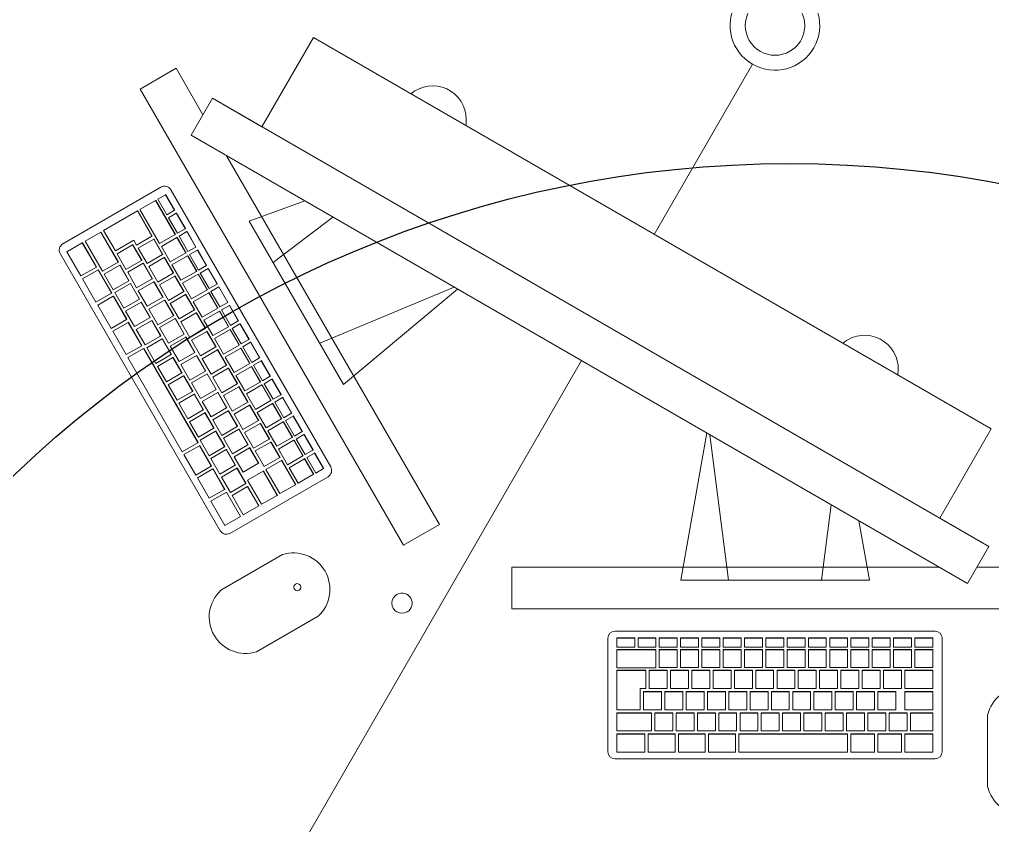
# Model space of a CAD drawing. Header units: millimetres. Extents: x 155920 to 295199, y -4084 to 97293.
# Drawn here: x 164507 to 165375, y 20268 to 20987 of the extents above; entities that cross this region are included whole.
import ezdxf

# ---------------------------------------------------------------- set-up
doc = ezdxf.new("R2010")
doc.units = ezdxf.units.MM
doc.header["$MEASUREMENT"] = 0
for name, color, linetype, lineweight in [('A-GENM', 8, 'CONTINUOUS', 9), ('E-ELEC-EQPM', 8, 'CONTINUOUS', 9), ('I-FURN', 8, 'CONTINUOUS', 9)]:
    doc.layers.add(name, color=color, linetype=linetype, lineweight=lineweight)
doc.layers.add('Social Distancing', color=7, linetype='CONTINUOUS')

msp = doc.modelspace()

# ---------------------------------------------------------------- linework, layer by layer
at = {"layer": 'A-GENM'}
for p, q in [((164545.47, 20786.65), (164633.08, 20837.23)), ((164637.1, 20830.45), (164630.19, 20826.46)), ((164637.1, 20830.45), (164637.34, 20830.58)), ((164645.1, 20816.59), (164637.1, 20830.45)), ((164637.34, 20830.58), (164645.34, 20816.73)), ((164641.76, 20834.91), (164784.52, 20587.63)), ((164628.23, 20825.33), (164614.17, 20817.21)), ((164628.23, 20825.33), (164628.47, 20825.47)), ((164645.73, 20795.02), (164628.23, 20825.33)), ((164628.47, 20825.47), (164645.97, 20795.15)), ((164630.19, 20826.46), (164638.19, 20812.6)), ((164612.08, 20816), (164581.87, 20798.56)), ((164612.08, 20816), (164612.32, 20816.14)), ((164625.08, 20793.49), (164612.08, 20816)), ((164612.32, 20816.14), (164625.32, 20793.62)), ((164614.17, 20817.21), (164631.67, 20786.9)), ((164638.19, 20812.6), (164645.1, 20816.59)), ((164646.6, 20813.99), (164639.69, 20810)), ((164645.1, 20816.59), (164645.34, 20816.73)), ((164646.6, 20813.99), (164646.84, 20814.13)), ((164654.6, 20800.14), (164646.6, 20813.99)), ((164646.84, 20814.13), (164654.84, 20800.27)), ((164639.69, 20810), (164647.69, 20796.15)), ((164579.3, 20797.07), (164565.48, 20789.09)), ((164579.3, 20797.07), (164579.54, 20797.21)), ((164594.8, 20770.23), (164579.3, 20797.07)), ((164579.54, 20797.21), (164595.04, 20770.37)), ((164581.87, 20798.56), (164592.37, 20780.37)), ((164647.69, 20796.15), (164654.6, 20800.14)), ((164656.1, 20797.54), (164649.19, 20793.55)), ((164654.6, 20800.14), (164654.84, 20800.27)), ((164656.1, 20797.54), (164656.34, 20797.68)), ((164664.1, 20783.68), (164656.1, 20797.54)), ((164656.34, 20797.68), (164664.34, 20783.82)), ((164562.91, 20787.61), (164549.1, 20779.64)), ((164562.91, 20787.61), (164563.15, 20787.75)), ((164575.41, 20765.96), (164562.91, 20787.61)), ((164563.15, 20787.75), (164575.65, 20766.1)), ((164565.48, 20789.09), (164580.98, 20762.25)), ((164592.37, 20780.37), (164608.76, 20789.83)), ((164608.76, 20789.83), (164611.26, 20785.5)), ((164611.26, 20785.5), (164625.08, 20793.49)), ((164626.58, 20790.89), (164612.76, 20782.91)), ((164625.08, 20793.49), (164625.32, 20793.62)), ((164626.58, 20790.89), (164626.82, 20791.03)), ((164634.58, 20777.03), (164626.58, 20790.89)), ((164626.82, 20791.03), (164634.82, 20777.17)), ((164631.67, 20786.9), (164645.73, 20795.02)), ((164647.23, 20792.42), (164633.41, 20784.44)), ((164645.73, 20795.02), (164645.97, 20795.15)), ((164647.23, 20792.42), (164647.47, 20792.56)), ((164655.23, 20778.56), (164647.23, 20792.42)), ((164647.47, 20792.56), (164655.47, 20778.7)), ((164649.19, 20793.55), (164657.19, 20779.69)), ((164685.91, 20530.69), (164543.15, 20777.98)), ((164549.1, 20779.64), (164561.6, 20757.99)), ((164607.69, 20785.75), (164593.87, 20777.77)), ((164607.69, 20785.75), (164607.93, 20785.89)), ((164615.69, 20771.9), (164607.69, 20785.75)), ((164607.93, 20785.89), (164615.93, 20772.04)), ((164612.76, 20782.91), (164620.76, 20769.05)), ((164633.41, 20784.44), (164641.41, 20770.58)), ((164641.41, 20770.58), (164655.23, 20778.56)), ((164655.23, 20778.56), (164655.47, 20778.7)), ((164657.19, 20779.69), (164664.1, 20783.68)), ((164665.6, 20781.08), (164658.69, 20777.09)), ((164664.1, 20783.68), (164664.34, 20783.82)), ((164673.6, 20767.23), (164665.6, 20781.08)), ((164665.73, 20781.16), (164665.84, 20781.22)), ((164665.84, 20781.22), (164673.84, 20767.36)), ((164580.98, 20762.25), (164594.8, 20770.23)), ((164593.87, 20777.77), (164601.87, 20763.92)), ((164594.8, 20770.23), (164595.04, 20770.37)), ((164601.87, 20763.92), (164615.69, 20771.9)), ((164617.19, 20769.3), (164603.37, 20761.32)), ((164615.69, 20771.9), (164615.93, 20772.04)), ((164617.19, 20769.3), (164617.43, 20769.44)), ((164625.19, 20755.44), (164617.19, 20769.3)), ((164617.43, 20769.44), (164625.43, 20755.58)), ((164620.76, 20769.05), (164634.58, 20777.03)), ((164636.08, 20774.43), (164622.26, 20766.45)), ((164634.58, 20777.03), (164634.82, 20777.17)), ((164636.08, 20774.43), (164636.32, 20774.57)), ((164644.08, 20760.58), (164636.08, 20774.43)), ((164636.32, 20774.57), (164644.32, 20760.71)), ((164656.73, 20775.96), (164642.91, 20767.98)), ((164656.73, 20775.96), (164656.97, 20776.1)), ((164664.73, 20762.11), (164656.73, 20775.96)), ((164656.97, 20776.1), (164664.97, 20762.25)), ((164658.69, 20777.09), (164666.69, 20763.24)), ((164561.6, 20757.99), (164575.41, 20765.96)), ((164576.91, 20763.36), (164563.1, 20755.39)), ((164575.41, 20765.96), (164575.65, 20766.1)), ((164576.91, 20763.36), (164577.15, 20763.5)), ((164588.91, 20742.58), (164576.91, 20763.36)), ((164577.15, 20763.5), (164589.15, 20742.72)), ((164596.3, 20767.63), (164582.48, 20759.65)), ((164596.3, 20767.63), (164596.54, 20767.77)), ((164604.3, 20753.77), (164596.3, 20767.63)), ((164596.54, 20767.77), (164604.54, 20753.91)), ((164603.37, 20761.32), (164611.37, 20747.46)), ((164622.26, 20766.45), (164630.26, 20752.6)), ((164630.26, 20752.6), (164644.08, 20760.58)), ((164642.91, 20767.98), (164650.91, 20754.13)), ((164644.08, 20760.58), (164644.32, 20760.71)), ((164650.91, 20754.13), (164664.73, 20762.11)), ((164664.73, 20762.11), (164664.97, 20762.25)), ((164666.69, 20763.24), (164673.6, 20767.23)), ((164675.1, 20764.63), (164668.19, 20760.64)), ((164668.19, 20760.64), (164676.19, 20746.78)), ((164673.6, 20767.23), (164673.84, 20767.36)), ((164675.1, 20764.63), (164675.34, 20764.77)), ((164683.1, 20750.77), (164675.1, 20764.63)), ((164675.34, 20764.77), (164683.34, 20750.91)), ((164563.1, 20755.39), (164575.1, 20734.61)), ((164582.48, 20759.65), (164590.48, 20745.79)), ((164590.48, 20745.79), (164604.3, 20753.77)), ((164604.3, 20753.77), (164604.54, 20753.91)), ((164611.37, 20747.46), (164625.19, 20755.44)), ((164626.69, 20752.84), (164612.87, 20744.86)), ((164625.19, 20755.44), (164625.43, 20755.58)), ((164626.69, 20752.84), (164626.93, 20752.98)), ((164634.69, 20738.99), (164626.69, 20752.84)), ((164626.93, 20752.98), (164634.93, 20739.13)), ((164645.58, 20757.98), (164631.76, 20750)), ((164645.58, 20757.98), (164645.82, 20758.12)), ((164653.58, 20744.12), (164645.58, 20757.98)), ((164645.82, 20758.12), (164653.82, 20744.26)), ((164666.23, 20759.51), (164652.41, 20751.53)), ((164666.23, 20759.51), (164666.47, 20759.65)), ((164674.23, 20745.65), (164666.23, 20759.51)), ((164666.47, 20759.65), (164674.47, 20745.79)), ((164605.8, 20751.17), (164591.98, 20743.19)), ((164591.98, 20743.19), (164599.98, 20729.34)), ((164605.8, 20751.17), (164606.04, 20751.31)), ((164613.8, 20737.32), (164605.8, 20751.17)), ((164606.04, 20751.31), (164614.04, 20737.46)), ((164612.87, 20744.86), (164620.87, 20731.01)), ((164631.76, 20750), (164639.76, 20736.14)), ((164639.76, 20736.14), (164653.58, 20744.12)), ((164652.41, 20751.53), (164660.41, 20737.67)), ((164653.58, 20744.12), (164653.82, 20744.26)), ((164660.41, 20737.67), (164674.23, 20745.65)), ((164674.23, 20745.65), (164674.47, 20745.79)), ((164675.73, 20743.05), (164675.97, 20743.19)), ((164675.97, 20743.19), (164683.97, 20729.34)), ((164676.19, 20746.78), (164683.1, 20750.77)), ((164684.6, 20748.17), (164677.69, 20744.18)), ((164677.69, 20744.18), (164685.69, 20730.33)), ((164683.1, 20750.77), (164683.34, 20750.91)), ((164684.6, 20748.17), (164684.84, 20748.31)), ((164692.6, 20734.32), (164684.6, 20748.17)), ((164684.84, 20748.31), (164692.84, 20734.46)), ((164575.1, 20734.61), (164588.91, 20742.58)), ((164590.41, 20739.98), (164576.6, 20732.01)), ((164588.91, 20742.58), (164589.15, 20742.72)), ((164590.41, 20739.98), (164590.65, 20740.12)), ((164602.41, 20719.19), (164590.41, 20739.98)), ((164590.65, 20740.12), (164602.65, 20719.33)), ((164599.98, 20729.34), (164613.8, 20737.32)), ((164615.3, 20734.72), (164601.48, 20726.74)), ((164613.8, 20737.32), (164614.04, 20737.46)), ((164615.3, 20734.72), (164615.54, 20734.86)), ((164623.3, 20720.86), (164615.3, 20734.72)), ((164615.54, 20734.86), (164623.54, 20721)), ((164620.87, 20731.01), (164634.69, 20738.99)), ((164636.19, 20736.39), (164622.37, 20728.41)), ((164634.69, 20738.99), (164634.93, 20739.13)), ((164636.19, 20736.39), (164636.43, 20736.53)), ((164644.19, 20722.53), (164636.19, 20736.39)), ((164636.43, 20736.53), (164644.43, 20722.67)), ((164655.08, 20741.52), (164641.26, 20733.54)), ((164655.08, 20741.52), (164655.32, 20741.66)), ((164663.08, 20727.67), (164655.08, 20741.52)), ((164655.32, 20741.66), (164663.32, 20727.81)), ((164675.73, 20743.05), (164661.91, 20735.07)), ((164661.91, 20735.07), (164669.91, 20721.22)), ((164683.73, 20729.2), (164675.73, 20743.05)), ((164692.6, 20734.32), (164692.84, 20734.46)), ((164576.6, 20732.01), (164588.6, 20711.22)), ((164601.48, 20726.74), (164609.48, 20712.88)), ((164622.37, 20728.41), (164630.37, 20714.55)), ((164641.26, 20733.54), (164649.26, 20719.69)), ((164649.26, 20719.69), (164663.08, 20727.67)), ((164663.08, 20727.67), (164663.32, 20727.81)), ((164669.91, 20721.22), (164683.73, 20729.2)), ((164685.23, 20726.6), (164671.41, 20718.62)), ((164683.73, 20729.2), (164683.97, 20729.34)), ((164685.23, 20726.6), (164685.47, 20726.74)), ((164693.23, 20712.74), (164685.23, 20726.6)), ((164685.47, 20726.74), (164693.47, 20712.88)), ((164685.69, 20730.33), (164692.6, 20734.32)), ((164694.1, 20731.72), (164687.19, 20727.73)), ((164687.19, 20727.73), (164695.19, 20713.87)), ((164694.1, 20731.72), (164694.34, 20731.86)), ((164702.1, 20717.86), (164694.1, 20731.72)), ((164694.34, 20731.86), (164702.34, 20718)), ((164588.6, 20711.22), (164602.41, 20719.19)), ((164602.41, 20719.19), (164602.65, 20719.33)), ((164609.48, 20712.88), (164623.3, 20720.86)), ((164624.8, 20718.27), (164610.98, 20710.29)), ((164623.3, 20720.86), (164623.54, 20721)), ((164624.8, 20718.27), (164625.04, 20718.4)), ((164632.8, 20704.41), (164624.8, 20718.27)), ((164625.04, 20718.4), (164633.04, 20704.55)), ((164630.37, 20714.55), (164644.19, 20722.53)), ((164645.69, 20719.94), (164631.87, 20711.96)), ((164644.19, 20722.53), (164644.43, 20722.67)), ((164645.69, 20719.94), (164645.93, 20720.07)), ((164653.69, 20706.08), (164645.69, 20719.94)), ((164645.93, 20720.07), (164653.93, 20706.22)), ((164664.58, 20725.07), (164650.76, 20717.09)), ((164650.76, 20717.09), (164658.76, 20703.23)), ((164664.58, 20725.07), (164664.82, 20725.21)), ((164672.58, 20711.21), (164664.58, 20725.07)), ((164664.82, 20725.21), (164672.82, 20711.35)), ((164671.41, 20718.62), (164679.41, 20704.76)), ((164695.19, 20713.87), (164702.1, 20717.86)), ((164702.1, 20717.86), (164702.34, 20718)), ((164603.91, 20716.6), (164590.1, 20708.63)), ((164590.1, 20708.63), (164602.1, 20687.84)), ((164603.91, 20716.6), (164604.15, 20716.73)), ((164615.91, 20695.81), (164603.91, 20716.6)), ((164604.15, 20716.73), (164616.15, 20695.95)), ((164610.98, 20710.29), (164618.98, 20696.43)), ((164631.87, 20711.96), (164639.87, 20698.1)), ((164658.76, 20703.23), (164672.58, 20711.21)), ((164674.08, 20708.61), (164660.26, 20700.63)), ((164672.58, 20711.21), (164672.82, 20711.35)), ((164674.08, 20708.61), (164674.32, 20708.75)), ((164682.08, 20694.76), (164674.08, 20708.61)), ((164674.32, 20708.75), (164682.32, 20694.9)), ((164679.41, 20704.76), (164693.23, 20712.74)), ((164694.73, 20710.15), (164680.91, 20702.17)), ((164693.23, 20712.74), (164693.47, 20712.88)), ((164694.73, 20710.15), (164694.97, 20710.28)), ((164702.73, 20696.29), (164694.73, 20710.15)), ((164694.97, 20710.28), (164702.97, 20696.43)), ((164703.6, 20715.26), (164696.69, 20711.27)), ((164696.69, 20711.27), (164704.69, 20697.42)), ((164703.6, 20715.26), (164703.84, 20715.4)), ((164711.6, 20701.41), (164703.6, 20715.26)), ((164703.84, 20715.4), (164711.84, 20701.55)), ((164618.98, 20696.43), (164632.8, 20704.41)), ((164634.3, 20701.81), (164620.48, 20693.83)), ((164632.8, 20704.41), (164633.04, 20704.55)), ((164634.3, 20701.81), (164634.54, 20701.95)), ((164642.3, 20687.95), (164634.3, 20701.81)), ((164634.54, 20701.95), (164642.54, 20688.09)), ((164639.87, 20698.1), (164653.69, 20706.08)), ((164655.19, 20703.48), (164641.37, 20695.5)), ((164653.69, 20706.08), (164653.93, 20706.22)), ((164655.19, 20703.48), (164655.43, 20703.62)), ((164663.19, 20689.62), (164655.19, 20703.48)), ((164655.43, 20703.62), (164663.43, 20689.76)), ((164660.26, 20700.63), (164668.26, 20686.78)), ((164680.91, 20702.17), (164688.91, 20688.31)), ((164704.69, 20697.42), (164711.6, 20701.41)), ((164711.6, 20701.41), (164711.84, 20701.55)), ((164602.1, 20687.84), (164615.91, 20695.81)), ((164617.41, 20693.21), (164603.6, 20685.24)), ((164615.91, 20695.81), (164616.15, 20695.95)), ((164617.41, 20693.21), (164617.65, 20693.35)), ((164665.91, 20609.21), (164617.41, 20693.21)), ((164617.65, 20693.35), (164666.15, 20609.35)), ((164620.48, 20693.83), (164628.48, 20679.97)), ((164641.37, 20695.5), (164649.37, 20681.64)), ((164668.26, 20686.78), (164682.08, 20694.76)), ((164683.58, 20692.16), (164669.76, 20684.18)), ((164682.08, 20694.76), (164682.32, 20694.9)), ((164683.58, 20692.16), (164683.82, 20692.3)), ((164691.58, 20678.3), (164683.58, 20692.16)), ((164683.82, 20692.3), (164691.82, 20678.44)), ((164688.91, 20688.31), (164702.73, 20696.29)), ((164704.23, 20693.69), (164690.41, 20685.71)), ((164702.73, 20696.29), (164702.97, 20696.43)), ((164704.23, 20693.69), (164704.47, 20693.83)), ((164712.23, 20679.83), (164704.23, 20693.69)), ((164704.47, 20693.83), (164712.47, 20679.97)), ((164713.1, 20698.81), (164706.19, 20694.82)), ((164706.19, 20694.82), (164714.19, 20680.96)), ((164713.1, 20698.81), (164713.34, 20698.95)), ((164721.1, 20684.95), (164713.1, 20698.81)), ((164713.34, 20698.95), (164721.34, 20685.09)), ((164603.6, 20685.24), (164652.1, 20601.24)), ((164628.48, 20679.97), (164642.3, 20687.95)), ((164643.8, 20685.36), (164629.98, 20677.38)), ((164642.3, 20687.95), (164642.54, 20688.09)), ((164643.8, 20685.36), (164644.04, 20685.5)), ((164651.8, 20671.5), (164643.8, 20685.36)), ((164644.04, 20685.5), (164652.04, 20671.64)), ((164649.37, 20681.64), (164663.19, 20689.62)), ((164664.69, 20687.03), (164650.87, 20679.05)), ((164663.19, 20689.62), (164663.43, 20689.76)), ((164664.69, 20687.03), (164664.93, 20687.16)), ((164672.69, 20673.17), (164664.69, 20687.03)), ((164664.93, 20687.16), (164672.93, 20673.31)), ((164669.76, 20684.18), (164677.76, 20670.32)), ((164690.41, 20685.71), (164698.41, 20671.85)), ((164714.19, 20680.96), (164721.1, 20684.95)), ((164722.6, 20682.36), (164715.69, 20678.37)), ((164721.1, 20684.95), (164721.34, 20685.09)), ((164722.6, 20682.36), (164722.84, 20682.49)), ((164730.6, 20668.5), (164722.6, 20682.36)), ((164722.84, 20682.49), (164730.84, 20668.64)), ((164629.98, 20677.38), (164637.98, 20663.52)), ((164650.87, 20679.05), (164658.87, 20665.19)), ((164677.76, 20670.32), (164691.58, 20678.3)), ((164693.08, 20675.71), (164679.26, 20667.73)), ((164691.58, 20678.3), (164691.82, 20678.44)), ((164693.08, 20675.71), (164693.32, 20675.84)), ((164701.08, 20661.85), (164693.08, 20675.71)), ((164693.32, 20675.84), (164701.32, 20661.99)), ((164698.41, 20671.85), (164712.23, 20679.83)), ((164713.73, 20677.24), (164699.91, 20669.26)), ((164712.23, 20679.83), (164712.47, 20679.97)), ((164713.73, 20677.24), (164713.97, 20677.38)), ((164721.73, 20663.38), (164713.73, 20677.24)), ((164713.97, 20677.38), (164721.97, 20663.52)), ((164715.69, 20678.37), (164723.69, 20664.51)), ((164637.98, 20663.52), (164651.8, 20671.5)), ((164653.3, 20668.9), (164639.48, 20660.92)), ((164651.8, 20671.5), (164652.04, 20671.64)), ((164653.3, 20668.9), (164653.54, 20669.04)), ((164661.3, 20655.05), (164653.3, 20668.9)), ((164653.54, 20669.04), (164661.54, 20655.18)), ((164658.87, 20665.19), (164672.69, 20673.17)), ((164674.19, 20670.57), (164660.37, 20662.59)), ((164672.69, 20673.17), (164672.93, 20673.31)), ((164674.19, 20670.57), (164674.43, 20670.71)), ((164682.19, 20656.72), (164674.19, 20670.57)), ((164674.43, 20670.71), (164682.43, 20656.85)), ((164679.26, 20667.73), (164687.26, 20653.87)), ((164699.91, 20669.26), (164707.91, 20655.4)), ((164723.69, 20664.51), (164730.6, 20668.5)), ((164732.1, 20665.9), (164725.19, 20661.91)), ((164730.6, 20668.5), (164730.84, 20668.64)), ((164732.1, 20665.9), (164732.34, 20666.04)), ((164740.1, 20652.05), (164732.1, 20665.9)), ((164732.34, 20666.04), (164740.34, 20652.18)), ((164639.48, 20660.92), (164647.48, 20647.07)), ((164660.37, 20662.59), (164668.37, 20648.74)), ((164668.37, 20648.74), (164682.19, 20656.72)), ((164682.19, 20656.72), (164682.43, 20656.85)), ((164687.26, 20653.87), (164701.08, 20661.85)), ((164702.58, 20659.25), (164688.76, 20651.27)), ((164701.08, 20661.85), (164701.32, 20661.99)), ((164702.58, 20659.25), (164702.82, 20659.39)), ((164710.58, 20645.39), (164702.58, 20659.25)), ((164702.82, 20659.39), (164710.82, 20645.53)), ((164707.91, 20655.4), (164721.73, 20663.38)), ((164723.23, 20660.78), (164709.41, 20652.8)), ((164721.73, 20663.38), (164721.97, 20663.52)), ((164723.23, 20660.78), (164723.47, 20660.92)), ((164731.23, 20646.93), (164723.23, 20660.78)), ((164723.47, 20660.92), (164731.47, 20647.06)), ((164725.19, 20661.91), (164733.19, 20648.05)), ((164647.48, 20647.07), (164661.3, 20655.05)), ((164662.8, 20652.45), (164648.98, 20644.47)), ((164661.3, 20655.05), (164661.54, 20655.18)), ((164662.8, 20652.45), (164663.04, 20652.59)), ((164670.8, 20638.59), (164662.8, 20652.45)), ((164663.04, 20652.59), (164671.04, 20638.73)), ((164683.69, 20654.12), (164669.87, 20646.14)), ((164683.69, 20654.12), (164683.93, 20654.26)), ((164691.69, 20640.26), (164683.69, 20654.12)), ((164683.93, 20654.26), (164691.93, 20640.4)), ((164688.76, 20651.27), (164696.76, 20637.41)), ((164709.41, 20652.8), (164717.41, 20638.95)), ((164733.19, 20648.05), (164740.1, 20652.05)), ((164741.6, 20649.45), (164734.69, 20645.46)), ((164740.1, 20652.05), (164740.34, 20652.18)), ((164741.6, 20649.45), (164741.84, 20649.59)), ((164749.6, 20635.59), (164741.6, 20649.45)), ((164741.84, 20649.59), (164749.84, 20635.73)), ((164648.98, 20644.47), (164656.98, 20630.61)), ((164669.87, 20646.14), (164677.87, 20632.28)), ((164677.87, 20632.28), (164691.69, 20640.26)), ((164691.69, 20640.26), (164691.93, 20640.4)), ((164696.76, 20637.41), (164710.58, 20645.39)), ((164712.08, 20642.8), (164698.26, 20634.82)), ((164710.58, 20645.39), (164710.82, 20645.53)), ((164712.08, 20642.8), (164712.32, 20642.94)), ((164720.08, 20628.94), (164712.08, 20642.8)), ((164712.32, 20642.94), (164720.32, 20629.08)), ((164717.41, 20638.95), (164731.23, 20646.93)), ((164732.73, 20644.33), (164718.91, 20636.35)), ((164731.23, 20646.93), (164731.47, 20647.06)), ((164732.73, 20644.33), (164732.97, 20644.47)), ((164740.73, 20630.47), (164732.73, 20644.33)), ((164732.97, 20644.47), (164740.97, 20630.61)), ((164734.69, 20645.46), (164742.69, 20631.6)), ((164656.98, 20630.61), (164670.8, 20638.59)), ((164672.3, 20635.99), (164658.48, 20628.01)), ((164670.8, 20638.59), (164671.04, 20638.73)), ((164672.3, 20635.99), (164672.54, 20636.13)), ((164680.3, 20622.14), (164672.3, 20635.99)), ((164672.54, 20636.13), (164680.54, 20622.28)), ((164693.19, 20637.66), (164679.37, 20629.68)), ((164693.19, 20637.66), (164693.43, 20637.8)), ((164701.19, 20623.81), (164693.19, 20637.66)), ((164693.43, 20637.8), (164701.43, 20623.95)), ((164698.26, 20634.82), (164706.26, 20620.96)), ((164718.91, 20636.35), (164726.91, 20622.49)), ((164726.91, 20622.49), (164740.73, 20630.47)), ((164740.73, 20630.47), (164740.97, 20630.61)), ((164742.69, 20631.6), (164749.6, 20635.59)), ((164751.1, 20632.99), (164744.19, 20629)), ((164749.6, 20635.59), (164749.84, 20635.73)), ((164751.1, 20632.99), (164751.34, 20633.13)), ((164759.1, 20619.14), (164751.1, 20632.99)), ((164751.34, 20633.13), (164759.34, 20619.27)), ((164658.48, 20628.01), (164666.48, 20614.16)), ((164666.48, 20614.16), (164680.3, 20622.14)), ((164679.37, 20629.68), (164687.37, 20615.83)), ((164680.3, 20622.14), (164680.54, 20622.28)), ((164687.37, 20615.83), (164701.19, 20623.81)), ((164701.19, 20623.81), (164701.43, 20623.95)), ((164706.26, 20620.96), (164720.08, 20628.94)), ((164721.58, 20626.34), (164707.76, 20618.36)), ((164720.08, 20628.94), (164720.32, 20629.08)), ((164721.58, 20626.34), (164721.82, 20626.48)), ((164729.58, 20612.49), (164721.58, 20626.34)), ((164721.82, 20626.48), (164729.82, 20612.62)), ((164742.23, 20627.87), (164728.41, 20619.89)), ((164742.23, 20627.87), (164742.47, 20628.01)), ((164750.23, 20614.02), (164742.23, 20627.87)), ((164742.47, 20628.01), (164750.47, 20614.16)), ((164744.19, 20629), (164752.19, 20615.15)), ((164681.8, 20619.54), (164667.98, 20611.56)), ((164681.8, 20619.54), (164682.04, 20619.68)), ((164689.8, 20605.68), (164681.8, 20619.54)), ((164682.04, 20619.68), (164690.04, 20605.82)), ((164702.69, 20621.21), (164688.87, 20613.23)), ((164688.87, 20613.23), (164696.87, 20599.37)), ((164702.69, 20621.21), (164702.93, 20621.35)), ((164710.69, 20607.35), (164702.69, 20621.21)), ((164702.93, 20621.35), (164710.93, 20607.49)), ((164707.76, 20618.36), (164715.76, 20604.51)), ((164728.41, 20619.89), (164736.41, 20606.04)), ((164736.41, 20606.04), (164750.23, 20614.02)), ((164750.23, 20614.02), (164750.47, 20614.16)), ((164752.19, 20615.15), (164759.1, 20619.14)), ((164760.6, 20616.54), (164753.69, 20612.55)), ((164759.1, 20619.14), (164759.34, 20619.27)), ((164760.6, 20616.54), (164760.84, 20616.68)), ((164768.6, 20602.68), (164760.6, 20616.54)), ((164760.84, 20616.68), (164768.84, 20602.82)), ((164652.1, 20601.24), (164665.91, 20609.21)), ((164667.41, 20606.61), (164653.6, 20598.64)), ((164665.91, 20609.21), (164666.15, 20609.35)), ((164667.41, 20606.61), (164667.65, 20606.75)), ((164677.91, 20588.42), (164667.41, 20606.61)), ((164667.65, 20606.75), (164678.15, 20588.56)), ((164667.98, 20611.56), (164675.98, 20597.7)), ((164675.98, 20597.7), (164689.8, 20605.68)), ((164689.8, 20605.68), (164690.04, 20605.82)), ((164696.87, 20599.37), (164710.69, 20607.35)), ((164712.19, 20604.75), (164698.37, 20596.77)), ((164710.69, 20607.35), (164710.93, 20607.49)), ((164712.19, 20604.75), (164712.43, 20604.89)), ((164720.19, 20590.9), (164712.19, 20604.75)), ((164712.43, 20604.89), (164720.43, 20591.04)), ((164715.76, 20604.51), (164729.58, 20612.49)), ((164731.08, 20609.89), (164717.26, 20601.91)), ((164729.58, 20612.49), (164729.82, 20612.62)), ((164731.08, 20609.89), (164731.32, 20610.03)), ((164739.08, 20596.03), (164731.08, 20609.89)), ((164731.32, 20610.03), (164739.32, 20596.17)), ((164751.73, 20611.42), (164737.91, 20603.44)), ((164751.73, 20611.42), (164751.97, 20611.56)), ((164759.73, 20597.56), (164751.73, 20611.42)), ((164751.97, 20611.56), (164759.97, 20597.7)), ((164753.69, 20612.55), (164761.69, 20598.69)), ((164653.6, 20598.64), (164664.1, 20580.45)), ((164691.3, 20603.08), (164677.48, 20595.1)), ((164691.3, 20603.08), (164691.54, 20603.22)), ((164699.3, 20589.23), (164691.3, 20603.08)), ((164691.54, 20603.22), (164699.54, 20589.37)), ((164698.37, 20596.77), (164706.37, 20582.92)), ((164717.26, 20601.91), (164725.26, 20588.05)), ((164725.26, 20588.05), (164739.08, 20596.03)), ((164737.91, 20603.44), (164745.91, 20589.58)), ((164739.08, 20596.03), (164739.32, 20596.17)), ((164745.91, 20589.58), (164759.73, 20597.56)), ((164759.73, 20597.56), (164759.97, 20597.7)), ((164761.69, 20598.69), (164768.6, 20602.68)), ((164770.1, 20600.08), (164763.19, 20596.09)), ((164763.19, 20596.09), (164771.19, 20582.24)), ((164768.6, 20602.68), (164768.84, 20602.82)), ((164770.1, 20600.08), (164770.34, 20600.22)), ((164778.1, 20586.23), (164770.1, 20600.08)), ((164770.34, 20600.22), (164778.34, 20586.37)), ((164664.1, 20580.45), (164677.91, 20588.42)), ((164677.48, 20595.1), (164685.48, 20581.25)), ((164677.91, 20588.42), (164678.15, 20588.56)), ((164685.48, 20581.25), (164699.3, 20589.23)), ((164699.3, 20589.23), (164699.54, 20589.37)), ((164706.37, 20582.92), (164720.19, 20590.9)), ((164720.19, 20590.9), (164720.43, 20591.04)), ((164740.58, 20593.43), (164726.78, 20585.46)), ((164740.58, 20593.43), (164740.82, 20593.57)), ((164753.08, 20571.78), (164740.58, 20593.43)), ((164740.82, 20593.57), (164753.32, 20571.92)), ((164761.23, 20594.96), (164747.41, 20586.98)), ((164747.41, 20586.98), (164755.41, 20573.13)), ((164761.23, 20594.96), (164761.47, 20595.1)), ((164769.23, 20581.11), (164761.23, 20594.96)), ((164761.47, 20595.1), (164769.47, 20581.25)), ((164679.41, 20585.83), (164665.6, 20577.86)), ((164679.41, 20585.83), (164679.65, 20585.96)), ((164689.91, 20567.64), (164679.41, 20585.83)), ((164679.65, 20585.96), (164690.15, 20567.78)), ((164700.8, 20586.63), (164686.98, 20578.65)), ((164686.98, 20578.65), (164694.98, 20564.79)), ((164782.2, 20578.95), (164694.59, 20528.37)), ((164700.8, 20586.63), (164701.04, 20586.77)), ((164708.8, 20572.77), (164700.8, 20586.63)), ((164701.04, 20586.77), (164709.04, 20572.91)), ((164724.19, 20583.97), (164710.39, 20576)), ((164724.19, 20583.97), (164724.43, 20584.11)), ((164736.69, 20562.32), (164724.19, 20583.97)), ((164724.43, 20584.11), (164736.93, 20562.46)), ((164726.78, 20585.46), (164739.28, 20563.81)), ((164755.41, 20573.13), (164769.23, 20581.11)), ((164769.23, 20581.11), (164769.47, 20581.25)), ((164771.19, 20582.24), (164778.1, 20586.23)), ((164778.1, 20586.23), (164778.34, 20586.37)), ((164665.6, 20577.86), (164676.1, 20559.67)), ((164694.98, 20564.79), (164708.8, 20572.77)), ((164710.3, 20570.18), (164696.49, 20562.21)), ((164708.8, 20572.77), (164709.04, 20572.91)), ((164710.3, 20570.18), (164710.54, 20570.31)), ((164720.3, 20552.86), (164710.3, 20570.18)), ((164710.39, 20576), (164722.89, 20554.35)), ((164710.54, 20570.31), (164720.54, 20552.99)), ((164739.28, 20563.81), (164753.08, 20571.78)), ((164753.08, 20571.78), (164753.32, 20571.92)), ((164676.1, 20559.67), (164689.91, 20567.64)), ((164691.41, 20565.04), (164677.6, 20557.07)), ((164689.91, 20567.64), (164690.15, 20567.78)), ((164691.41, 20565.04), (164691.65, 20565.18)), ((164703.91, 20543.39), (164691.41, 20565.04)), ((164691.65, 20565.18), (164704.15, 20543.53)), ((164696.49, 20562.21), (164706.49, 20544.89)), ((164722.89, 20554.35), (164736.69, 20562.32)), ((164736.69, 20562.32), (164736.93, 20562.46)), ((164677.6, 20557.07), (164690.1, 20535.42)), ((164706.49, 20544.89), (164720.3, 20552.86)), ((164720.3, 20552.86), (164720.54, 20552.99)), ((164703.91, 20543.39), (164704.15, 20543.53)), ((164690.1, 20535.42), (164703.91, 20543.39)), ((164741.61, 20509.47), (164686.62, 20477.72)), ((164718.37, 20422.73), (164773.36, 20454.48)), ((165038.24, 20441.14), (165323.77, 20441.14)), ((165031.89, 20333.63), (165031.89, 20434.79)), ((165039.77, 20435.16), (165055.77, 20435.16)), ((165039.77, 20434.88), (165039.77, 20435.16)), ((165055.77, 20434.88), (165039.77, 20434.88)), ((165039.77, 20434.88), (165039.77, 20426.9)), ((165055.77, 20434.88), (165055.77, 20435.16)), ((165055.77, 20426.9), (165055.77, 20434.88)), ((165058.77, 20435.16), (165074.77, 20435.16)), ((165058.77, 20434.88), (165058.77, 20435.16)), ((165074.77, 20434.88), (165058.77, 20434.88)), ((165058.77, 20434.88), (165058.77, 20426.9)), ((165074.77, 20434.88), (165074.77, 20435.16)), ((165074.77, 20426.9), (165074.77, 20434.88)), ((165077.77, 20435.16), (165093.77, 20435.16)), ((165077.77, 20434.88), (165077.77, 20435.16)), ((165093.77, 20434.88), (165077.77, 20434.88)), ((165077.77, 20434.88), (165077.77, 20426.9)), ((165093.77, 20434.88), (165093.77, 20435.16)), ((165093.77, 20426.9), (165093.77, 20434.88)), ((165096.77, 20435.16), (165112.77, 20435.16)), ((165096.77, 20434.88), (165096.77, 20435.16)), ((165112.77, 20434.88), (165096.77, 20434.88)), ((165096.77, 20434.88), (165096.77, 20426.9)), ((165112.77, 20434.88), (165112.77, 20435.16)), ((165112.77, 20426.9), (165112.77, 20434.88)), ((165115.77, 20435.16), (165131.77, 20435.16)), ((165115.77, 20434.88), (165115.77, 20435.16)), ((165131.77, 20434.88), (165115.77, 20434.88)), ((165115.77, 20434.88), (165115.77, 20426.9)), ((165131.77, 20434.88), (165131.77, 20435.16)), ((165131.77, 20426.9), (165131.77, 20434.88)), ((165134.77, 20435.16), (165150.77, 20435.16)), ((165134.77, 20434.88), (165134.77, 20435.16)), ((165150.77, 20434.88), (165134.77, 20434.88)), ((165134.77, 20434.88), (165134.77, 20426.9)), ((165150.77, 20434.88), (165150.77, 20435.16)), ((165150.77, 20426.9), (165150.77, 20434.88)), ((165153.77, 20435.16), (165169.77, 20435.16)), ((165153.77, 20434.88), (165153.77, 20435.16)), ((165169.77, 20434.88), (165153.77, 20434.88)), ((165153.77, 20434.88), (165153.77, 20426.9)), ((165169.77, 20434.88), (165169.77, 20435.16)), ((165169.77, 20426.9), (165169.77, 20434.88)), ((165172.77, 20435.16), (165188.77, 20435.16)), ((165172.77, 20434.88), (165172.77, 20435.16)), ((165188.77, 20434.88), (165172.77, 20434.88)), ((165172.77, 20434.88), (165172.77, 20426.9)), ((165188.77, 20434.88), (165188.77, 20435.16)), ((165188.77, 20426.9), (165188.77, 20434.88)), ((165191.77, 20435.16), (165207.77, 20435.16)), ((165191.77, 20434.88), (165191.77, 20435.16)), ((165207.77, 20434.88), (165191.77, 20434.88)), ((165191.77, 20434.88), (165191.77, 20426.9)), ((165207.77, 20434.88), (165207.77, 20435.16)), ((165207.77, 20426.9), (165207.77, 20434.88)), ((165210.77, 20435.16), (165226.77, 20435.16)), ((165210.77, 20434.88), (165210.77, 20435.16)), ((165226.77, 20434.88), (165210.77, 20434.88)), ((165210.77, 20434.88), (165210.77, 20426.9)), ((165226.77, 20434.88), (165226.77, 20435.16)), ((165226.77, 20426.9), (165226.77, 20434.88)), ((165229.77, 20435.16), (165245.77, 20435.16)), ((165229.77, 20434.88), (165229.77, 20435.16)), ((165245.77, 20434.88), (165229.77, 20434.88)), ((165229.77, 20434.88), (165229.77, 20426.9)), ((165245.77, 20434.88), (165245.77, 20435.16)), ((165245.77, 20426.9), (165245.77, 20434.88)), ((165248.77, 20435.16), (165264.77, 20435.16)), ((165248.77, 20434.88), (165248.77, 20435.16)), ((165264.77, 20434.88), (165248.77, 20434.88)), ((165248.77, 20434.88), (165248.77, 20426.9)), ((165264.77, 20434.88), (165264.77, 20435.16)), ((165264.77, 20426.9), (165264.77, 20434.88)), ((165267.77, 20435.16), (165283.77, 20435.16)), ((165267.77, 20434.88), (165267.77, 20435.16)), ((165283.77, 20434.88), (165267.77, 20434.88)), ((165267.77, 20434.88), (165267.77, 20426.9)), ((165283.77, 20434.88), (165283.77, 20435.16)), ((165283.77, 20426.9), (165283.77, 20434.88)), ((165286.77, 20435.16), (165302.77, 20435.16)), ((165286.77, 20434.88), (165286.77, 20435.16)), ((165302.77, 20434.88), (165286.77, 20434.88)), ((165286.77, 20434.88), (165286.77, 20426.9)), ((165302.77, 20434.88), (165302.77, 20435.16)), ((165302.77, 20426.9), (165302.77, 20434.88)), ((165305.77, 20435.16), (165321.77, 20435.16)), ((165305.77, 20434.88), (165305.77, 20435.16)), ((165321.77, 20434.88), (165305.77, 20434.88)), ((165305.77, 20434.88), (165305.77, 20426.9)), ((165321.77, 20434.88), (165321.77, 20435.16)), ((165321.77, 20426.9), (165321.77, 20434.88)), ((165330.12, 20434.79), (165330.12, 20333.63)), ((165039.77, 20426.9), (165055.77, 20426.9)), ((165039.77, 20424.92), (165074.77, 20424.92)), ((165039.77, 20424.64), (165039.77, 20424.92)), ((165074.77, 20424.64), (165039.77, 20424.64)), ((165039.77, 20424.64), (165039.77, 20408.4)), ((165058.77, 20426.9), (165074.77, 20426.9)), ((165074.77, 20424.64), (165074.77, 20424.92)), ((165074.77, 20408.4), (165074.77, 20424.64)), ((165077.77, 20426.9), (165093.77, 20426.9)), ((165077.77, 20424.92), (165093.77, 20424.92)), ((165077.77, 20424.64), (165077.77, 20424.92)), ((165093.77, 20424.64), (165077.77, 20424.64)), ((165077.77, 20424.64), (165077.77, 20408.68)), ((165093.77, 20424.64), (165093.77, 20424.92)), ((165093.77, 20408.68), (165093.77, 20424.64)), ((165096.77, 20426.9), (165112.77, 20426.9)), ((165096.77, 20424.92), (165112.77, 20424.92)), ((165096.77, 20424.64), (165096.77, 20424.92)), ((165112.77, 20424.64), (165096.77, 20424.64)), ((165096.77, 20424.64), (165096.77, 20408.68)), ((165112.77, 20424.64), (165112.77, 20424.92)), ((165112.77, 20408.68), (165112.77, 20424.64)), ((165115.77, 20426.9), (165131.77, 20426.9)), ((165115.77, 20424.92), (165131.77, 20424.92)), ((165115.77, 20424.64), (165115.77, 20424.92)), ((165131.77, 20424.64), (165115.77, 20424.64)), ((165115.77, 20424.64), (165115.77, 20408.68)), ((165131.77, 20424.64), (165131.77, 20424.92)), ((165131.77, 20408.68), (165131.77, 20424.64)), ((165134.77, 20426.9), (165150.77, 20426.9)), ((165134.77, 20424.92), (165150.77, 20424.92)), ((165134.77, 20424.64), (165134.77, 20424.92)), ((165150.77, 20424.64), (165134.77, 20424.64)), ((165134.77, 20424.64), (165134.77, 20408.68)), ((165150.77, 20424.64), (165150.77, 20424.92)), ((165150.77, 20408.68), (165150.77, 20424.64)), ((165153.77, 20426.9), (165169.77, 20426.9)), ((165153.77, 20424.92), (165169.77, 20424.92)), ((165153.77, 20424.64), (165153.77, 20424.92)), ((165169.77, 20424.64), (165153.77, 20424.64)), ((165153.77, 20424.64), (165153.77, 20408.68)), ((165169.77, 20424.64), (165169.77, 20424.92)), ((165169.77, 20408.68), (165169.77, 20424.64)), ((165172.77, 20426.9), (165188.77, 20426.9)), ((165172.77, 20424.92), (165188.77, 20424.92)), ((165172.77, 20424.64), (165172.77, 20424.92)), ((165188.77, 20424.64), (165172.77, 20424.64)), ((165172.77, 20424.64), (165172.77, 20408.68)), ((165188.77, 20424.64), (165188.77, 20424.92)), ((165188.77, 20408.68), (165188.77, 20424.64)), ((165191.77, 20426.9), (165207.77, 20426.9)), ((165191.77, 20424.92), (165207.77, 20424.92)), ((165191.77, 20424.64), (165191.77, 20424.92)), ((165207.77, 20424.64), (165191.77, 20424.64)), ((165191.77, 20424.64), (165191.77, 20408.68)), ((165207.77, 20424.64), (165207.77, 20424.92)), ((165207.77, 20408.68), (165207.77, 20424.64)), ((165210.77, 20426.9), (165226.77, 20426.9)), ((165210.77, 20424.92), (165226.77, 20424.92)), ((165210.77, 20424.64), (165210.77, 20424.92)), ((165226.77, 20424.64), (165210.77, 20424.64)), ((165210.77, 20424.64), (165210.77, 20408.68)), ((165226.77, 20424.64), (165226.77, 20424.92)), ((165226.77, 20408.68), (165226.77, 20424.64)), ((165229.77, 20426.9), (165245.77, 20426.9)), ((165229.77, 20424.92), (165245.77, 20424.92)), ((165229.77, 20424.64), (165229.77, 20424.92)), ((165245.77, 20424.64), (165229.77, 20424.64)), ((165229.77, 20424.64), (165229.77, 20408.68)), ((165245.77, 20424.64), (165245.77, 20424.92)), ((165245.77, 20408.68), (165245.77, 20424.64)), ((165248.77, 20426.9), (165264.77, 20426.9)), ((165248.77, 20424.92), (165264.77, 20424.92)), ((165248.77, 20424.64), (165248.77, 20424.92)), ((165264.77, 20424.64), (165248.77, 20424.64)), ((165248.77, 20424.64), (165248.77, 20408.68)), ((165264.77, 20424.64), (165264.77, 20424.92)), ((165264.77, 20408.68), (165264.77, 20424.64)), ((165267.77, 20426.9), (165283.77, 20426.9)), ((165267.77, 20424.92), (165283.77, 20424.92)), ((165267.77, 20424.64), (165267.77, 20424.92)), ((165283.77, 20424.64), (165267.77, 20424.64)), ((165267.77, 20424.64), (165267.77, 20408.68)), ((165283.77, 20424.64), (165283.77, 20424.92)), ((165283.77, 20408.68), (165283.77, 20424.64)), ((165286.77, 20426.9), (165302.77, 20426.9)), ((165286.77, 20424.92), (165302.77, 20424.92)), ((165286.77, 20424.64), (165286.77, 20424.92)), ((165302.77, 20424.64), (165286.77, 20424.64)), ((165286.77, 20424.64), (165286.77, 20408.68)), ((165302.77, 20424.64), (165302.77, 20424.92)), ((165302.77, 20408.68), (165302.77, 20424.64)), ((165305.77, 20426.9), (165321.77, 20426.9)), ((165305.77, 20424.92), (165321.77, 20424.92)), ((165305.77, 20424.64), (165305.77, 20424.92)), ((165321.77, 20424.64), (165305.77, 20424.64)), ((165305.77, 20424.64), (165305.77, 20408.68)), ((165321.77, 20424.64), (165321.77, 20424.92)), ((165321.77, 20408.68), (165321.77, 20424.64)), ((165039.77, 20408.4), (165074.77, 20408.4)), ((165039.77, 20406.27), (165065.77, 20406.27)), ((165039.77, 20405.99), (165039.77, 20406.27)), ((165065.77, 20405.99), (165039.77, 20405.99)), ((165039.77, 20405.99), (165039.77, 20371.1)), ((165065.77, 20405.99), (165065.77, 20406.27)), ((165065.77, 20390.03), (165065.77, 20405.99)), ((165068.77, 20406.27), (165084.77, 20406.27)), ((165068.77, 20405.99), (165068.77, 20406.27)), ((165084.77, 20405.99), (165068.77, 20405.99)), ((165068.77, 20405.99), (165068.77, 20390.03)), ((165077.77, 20408.68), (165093.77, 20408.68)), ((165084.77, 20405.99), (165084.77, 20406.27)), ((165084.77, 20390.03), (165084.77, 20405.99)), ((165087.77, 20406.27), (165103.77, 20406.27)), ((165087.77, 20405.99), (165087.77, 20406.27)), ((165103.77, 20405.99), (165087.77, 20405.99)), ((165087.77, 20405.99), (165087.77, 20390.03)), ((165096.77, 20408.68), (165112.77, 20408.68)), ((165103.77, 20405.99), (165103.77, 20406.27)), ((165103.77, 20390.03), (165103.77, 20405.99)), ((165106.77, 20406.27), (165122.77, 20406.27)), ((165106.77, 20405.99), (165106.77, 20406.27)), ((165122.77, 20405.99), (165106.77, 20405.99)), ((165106.77, 20405.99), (165106.77, 20390.03)), ((165115.77, 20408.68), (165131.77, 20408.68)), ((165122.77, 20405.99), (165122.77, 20406.27)), ((165122.77, 20390.03), (165122.77, 20405.99)), ((165125.77, 20406.27), (165141.77, 20406.27)), ((165125.77, 20405.99), (165125.77, 20406.27)), ((165141.77, 20405.99), (165125.77, 20405.99)), ((165125.77, 20405.99), (165125.77, 20390.03)), ((165134.77, 20408.68), (165150.77, 20408.68)), ((165141.77, 20405.99), (165141.77, 20406.27)), ((165141.77, 20390.03), (165141.77, 20405.99)), ((165144.77, 20406.27), (165160.77, 20406.27)), ((165144.77, 20405.99), (165144.77, 20406.27)), ((165160.77, 20405.99), (165144.77, 20405.99)), ((165144.77, 20405.99), (165144.77, 20390.03)), ((165153.77, 20408.68), (165169.77, 20408.68)), ((165160.77, 20405.99), (165160.77, 20406.27)), ((165160.77, 20390.03), (165160.77, 20405.99)), ((165163.77, 20406.27), (165179.77, 20406.27)), ((165163.77, 20405.99), (165163.77, 20406.27)), ((165179.77, 20405.99), (165163.77, 20405.99)), ((165163.77, 20405.99), (165163.77, 20390.03)), ((165172.77, 20408.68), (165188.77, 20408.68)), ((165179.77, 20405.99), (165179.77, 20406.27)), ((165179.77, 20390.03), (165179.77, 20405.99)), ((165182.77, 20406.27), (165198.77, 20406.27)), ((165182.77, 20405.99), (165182.77, 20406.27)), ((165198.77, 20405.99), (165182.77, 20405.99)), ((165182.77, 20405.99), (165182.77, 20390.03)), ((165191.77, 20408.68), (165207.77, 20408.68)), ((165198.77, 20405.99), (165198.77, 20406.27)), ((165198.77, 20390.03), (165198.77, 20405.99)), ((165201.77, 20406.27), (165217.77, 20406.27)), ((165201.77, 20405.99), (165201.77, 20406.27)), ((165217.77, 20405.99), (165201.77, 20405.99)), ((165201.77, 20405.99), (165201.77, 20390.03)), ((165210.77, 20408.68), (165226.77, 20408.68)), ((165217.77, 20405.99), (165217.77, 20406.27)), ((165217.77, 20390.03), (165217.77, 20405.99)), ((165220.77, 20406.27), (165236.77, 20406.27)), ((165220.77, 20405.99), (165220.77, 20406.27)), ((165236.77, 20405.99), (165220.77, 20405.99)), ((165220.77, 20405.99), (165220.77, 20390.03)), ((165229.77, 20408.68), (165245.77, 20408.68)), ((165236.77, 20405.99), (165236.77, 20406.27)), ((165236.77, 20390.03), (165236.77, 20405.99)), ((165239.77, 20406.27), (165255.77, 20406.27)), ((165239.77, 20405.99), (165239.77, 20406.27)), ((165255.77, 20405.99), (165239.77, 20405.99)), ((165239.77, 20405.99), (165239.77, 20390.03)), ((165248.77, 20408.68), (165264.77, 20408.68)), ((165255.77, 20405.99), (165255.77, 20406.27)), ((165255.77, 20390.03), (165255.77, 20405.99)), ((165258.77, 20406.27), (165274.77, 20406.27)), ((165258.77, 20405.99), (165258.77, 20406.27)), ((165274.77, 20405.99), (165258.77, 20405.99)), ((165258.77, 20405.99), (165258.77, 20390.03)), ((165267.77, 20408.68), (165283.77, 20408.68)), ((165274.77, 20405.99), (165274.77, 20406.27)), ((165274.77, 20390.03), (165274.77, 20405.99)), ((165277.77, 20406.27), (165293.77, 20406.27)), ((165277.77, 20405.99), (165277.77, 20406.27)), ((165293.77, 20405.99), (165277.77, 20405.99)), ((165277.77, 20405.99), (165277.77, 20390.03)), ((165286.77, 20408.68), (165302.77, 20408.68)), ((165293.77, 20405.99), (165293.77, 20406.27)), ((165293.77, 20390.03), (165293.77, 20405.99)), ((165296.77, 20406.27), (165321.77, 20406.27)), ((165296.77, 20405.99), (165296.77, 20406.27)), ((165321.77, 20405.99), (165296.77, 20405.99)), ((165296.77, 20405.99), (165296.77, 20390.05)), ((165305.77, 20408.68), (165321.77, 20408.68)), ((165321.77, 20405.99), (165321.77, 20406.27)), ((165321.77, 20390.05), (165321.77, 20405.99)), ((165060.77, 20371.1), (165060.77, 20390.03)), ((165060.77, 20390.03), (165065.77, 20390.03)), ((165063.77, 20387.34), (165079.77, 20387.34)), ((165063.77, 20387.06), (165063.77, 20387.34)), ((165068.77, 20390.03), (165084.77, 20390.03)), ((165079.77, 20387.06), (165079.77, 20387.34)), ((165082.77, 20387.34), (165098.77, 20387.34)), ((165082.77, 20387.06), (165082.77, 20387.34)), ((165087.77, 20390.03), (165103.77, 20390.03)), ((165098.77, 20387.06), (165098.77, 20387.34)), ((165101.77, 20387.34), (165117.77, 20387.34)), ((165101.77, 20387.06), (165101.77, 20387.34)), ((165106.77, 20390.03), (165122.77, 20390.03)), ((165117.77, 20387.06), (165117.77, 20387.34)), ((165120.77, 20387.34), (165136.77, 20387.34)), ((165120.77, 20387.06), (165120.77, 20387.34)), ((165125.77, 20390.03), (165141.77, 20390.03)), ((165136.77, 20387.06), (165136.77, 20387.34)), ((165139.77, 20387.34), (165155.77, 20387.34)), ((165139.77, 20387.06), (165139.77, 20387.34)), ((165144.77, 20390.03), (165160.77, 20390.03)), ((165155.77, 20387.06), (165155.77, 20387.34)), ((165158.77, 20387.34), (165174.77, 20387.34)), ((165158.77, 20387.06), (165158.77, 20387.34)), ((165163.77, 20390.03), (165179.77, 20390.03)), ((165174.77, 20387.06), (165174.77, 20387.34)), ((165177.77, 20387.34), (165193.77, 20387.34)), ((165177.77, 20387.06), (165177.77, 20387.34)), ((165182.77, 20390.03), (165198.77, 20390.03)), ((165193.77, 20387.06), (165193.77, 20387.34)), ((165196.77, 20387.34), (165212.77, 20387.34)), ((165196.77, 20387.06), (165196.77, 20387.34)), ((165201.77, 20390.03), (165217.77, 20390.03)), ((165212.77, 20387.06), (165212.77, 20387.34)), ((165215.77, 20387.34), (165231.77, 20387.34)), ((165215.77, 20387.06), (165215.77, 20387.34)), ((165220.77, 20390.03), (165236.77, 20390.03)), ((165231.77, 20387.06), (165231.77, 20387.34)), ((165234.77, 20387.34), (165250.77, 20387.34)), ((165234.77, 20387.06), (165234.77, 20387.34)), ((165239.77, 20390.03), (165255.77, 20390.03)), ((165250.77, 20387.06), (165250.77, 20387.34)), ((165253.77, 20387.34), (165269.77, 20387.34)), ((165253.77, 20387.06), (165253.77, 20387.34)), ((165258.77, 20390.03), (165274.77, 20390.03)), ((165269.77, 20387.06), (165269.77, 20387.34)), ((165272.77, 20387.34), (165288.77, 20387.34)), ((165272.77, 20387.06), (165272.77, 20387.34)), ((165277.77, 20390.03), (165293.77, 20390.03)), ((165288.77, 20387.06), (165288.77, 20387.34)), ((165296.77, 20390.05), (165321.77, 20390.05)), ((165296.77, 20387.34), (165321.77, 20387.34)), ((165296.77, 20387.06), (165296.77, 20387.34)), ((165321.77, 20387.06), (165321.77, 20387.34)), ((165079.77, 20387.06), (165063.77, 20387.06)), ((165063.77, 20387.06), (165063.77, 20371.1)), ((165079.77, 20371.1), (165079.77, 20387.06)), ((165098.77, 20387.06), (165082.77, 20387.06)), ((165082.77, 20387.06), (165082.77, 20371.1)), ((165098.77, 20371.1), (165098.77, 20387.06)), ((165117.77, 20387.06), (165101.77, 20387.06)), ((165101.77, 20387.06), (165101.77, 20371.1)), ((165117.77, 20371.1), (165117.77, 20387.06)), ((165136.77, 20387.06), (165120.77, 20387.06)), ((165120.77, 20387.06), (165120.77, 20371.1)), ((165136.77, 20371.1), (165136.77, 20387.06)), ((165155.77, 20387.06), (165139.77, 20387.06)), ((165139.77, 20387.06), (165139.77, 20371.1)), ((165155.77, 20371.1), (165155.77, 20387.06)), ((165174.77, 20387.06), (165158.77, 20387.06)), ((165158.77, 20387.06), (165158.77, 20371.1)), ((165174.77, 20371.1), (165174.77, 20387.06)), ((165193.77, 20387.06), (165177.77, 20387.06)), ((165177.77, 20387.06), (165177.77, 20371.1)), ((165193.77, 20371.1), (165193.77, 20387.06)), ((165212.77, 20387.06), (165196.77, 20387.06)), ((165196.77, 20387.06), (165196.77, 20371.1)), ((165212.77, 20371.1), (165212.77, 20387.06)), ((165231.77, 20387.06), (165215.77, 20387.06)), ((165215.77, 20387.06), (165215.77, 20371.1)), ((165231.77, 20371.1), (165231.77, 20387.06)), ((165250.77, 20387.06), (165234.77, 20387.06)), ((165234.77, 20387.06), (165234.77, 20371.1)), ((165250.77, 20371.1), (165250.77, 20387.06)), ((165269.77, 20387.06), (165253.77, 20387.06)), ((165253.77, 20387.06), (165253.77, 20371.1)), ((165269.77, 20371.1), (165269.77, 20387.06)), ((165288.77, 20387.06), (165272.77, 20387.06)), ((165272.77, 20387.06), (165272.77, 20371.1)), ((165288.77, 20371.1), (165288.77, 20387.06)), ((165321.77, 20387.06), (165296.77, 20387.06)), ((165296.77, 20387.06), (165296.77, 20371.12)), ((165321.77, 20371.12), (165321.77, 20387.06)), ((165039.77, 20371.1), (165060.77, 20371.1)), ((165063.77, 20371.1), (165079.77, 20371.1)), ((165082.77, 20371.1), (165098.77, 20371.1)), ((165101.77, 20371.1), (165117.77, 20371.1)), ((165120.77, 20371.1), (165136.77, 20371.1)), ((165139.77, 20371.1), (165155.77, 20371.1)), ((165158.77, 20371.1), (165174.77, 20371.1)), ((165177.77, 20371.1), (165193.77, 20371.1)), ((165196.77, 20371.1), (165212.77, 20371.1)), ((165215.77, 20371.1), (165231.77, 20371.1)), ((165234.77, 20371.1), (165250.77, 20371.1)), ((165253.77, 20371.1), (165269.77, 20371.1)), ((165272.77, 20371.1), (165288.77, 20371.1)), ((165296.77, 20371.12), (165321.77, 20371.12)), ((165039.77, 20368.41), (165070.77, 20368.41)), ((165039.77, 20368.14), (165039.77, 20368.41)), ((165070.77, 20368.14), (165039.77, 20368.14)), ((165039.77, 20368.14), (165039.77, 20352.18)), ((165070.77, 20368.14), (165070.77, 20368.41)), ((165070.77, 20352.18), (165070.77, 20368.14)), ((165073.77, 20368.41), (165089.77, 20368.41)), ((165073.77, 20368.14), (165073.77, 20368.41)), ((165089.77, 20368.14), (165073.77, 20368.14)), ((165073.77, 20368.14), (165073.77, 20352.18)), ((165089.77, 20368.14), (165089.77, 20368.41)), ((165089.77, 20352.18), (165089.77, 20368.14)), ((165092.77, 20368.41), (165108.77, 20368.41)), ((165092.77, 20368.14), (165092.77, 20368.41)), ((165108.77, 20368.14), (165092.77, 20368.14)), ((165092.77, 20368.14), (165092.77, 20352.18)), ((165108.77, 20368.14), (165108.77, 20368.41)), ((165108.77, 20352.18), (165108.77, 20368.14)), ((165111.77, 20368.41), (165127.77, 20368.41)), ((165111.77, 20368.14), (165111.77, 20368.41)), ((165127.77, 20368.14), (165111.77, 20368.14)), ((165111.77, 20368.14), (165111.77, 20352.18)), ((165127.77, 20368.14), (165127.77, 20368.41)), ((165127.77, 20352.18), (165127.77, 20368.14)), ((165130.77, 20368.41), (165146.77, 20368.41)), ((165130.77, 20368.14), (165130.77, 20368.41)), ((165146.77, 20368.14), (165130.77, 20368.14)), ((165130.77, 20368.14), (165130.77, 20352.18)), ((165146.77, 20368.14), (165146.77, 20368.41)), ((165146.77, 20352.18), (165146.77, 20368.14)), ((165149.77, 20368.41), (165165.77, 20368.41)), ((165149.77, 20368.14), (165149.77, 20368.41)), ((165165.77, 20368.14), (165149.77, 20368.14)), ((165149.77, 20368.14), (165149.77, 20352.18)), ((165165.77, 20368.14), (165165.77, 20368.41)), ((165165.77, 20352.18), (165165.77, 20368.14)), ((165168.77, 20368.41), (165184.77, 20368.41)), ((165168.77, 20368.14), (165168.77, 20368.41)), ((165184.77, 20368.14), (165168.77, 20368.14)), ((165168.77, 20368.14), (165168.77, 20352.18)), ((165184.77, 20368.14), (165184.77, 20368.41)), ((165184.77, 20352.18), (165184.77, 20368.14)), ((165187.77, 20368.41), (165203.77, 20368.41)), ((165187.77, 20368.14), (165187.77, 20368.41)), ((165203.77, 20368.14), (165187.77, 20368.14)), ((165187.77, 20368.14), (165187.77, 20352.18)), ((165203.77, 20368.14), (165203.77, 20368.41)), ((165203.77, 20352.18), (165203.77, 20368.14)), ((165206.77, 20368.41), (165222.77, 20368.41)), ((165206.77, 20368.14), (165206.77, 20368.41)), ((165222.77, 20368.14), (165206.77, 20368.14)), ((165206.77, 20368.14), (165206.77, 20352.18)), ((165222.77, 20368.14), (165222.77, 20368.41)), ((165222.77, 20352.18), (165222.77, 20368.14)), ((165225.77, 20368.41), (165241.77, 20368.41)), ((165225.77, 20368.14), (165225.77, 20368.41)), ((165241.77, 20368.14), (165225.77, 20368.14)), ((165225.77, 20368.14), (165225.77, 20352.18)), ((165241.77, 20368.14), (165241.77, 20368.41)), ((165241.77, 20352.18), (165241.77, 20368.14)), ((165244.77, 20368.41), (165260.77, 20368.41)), ((165244.77, 20368.14), (165244.77, 20368.41)), ((165260.77, 20368.14), (165244.77, 20368.14)), ((165244.77, 20368.14), (165244.77, 20352.18)), ((165260.77, 20368.14), (165260.77, 20368.41)), ((165260.77, 20352.18), (165260.77, 20368.14)), ((165263.77, 20368.41), (165279.77, 20368.41)), ((165263.77, 20368.14), (165263.77, 20368.41)), ((165279.77, 20368.14), (165263.77, 20368.14)), ((165263.77, 20368.14), (165263.77, 20352.18)), ((165279.77, 20368.14), (165279.77, 20368.41)), ((165279.77, 20352.18), (165279.77, 20368.14)), ((165282.77, 20368.41), (165298.77, 20368.41)), ((165282.77, 20368.14), (165282.77, 20368.41)), ((165298.77, 20368.14), (165282.77, 20368.14)), ((165282.77, 20368.14), (165282.77, 20352.18)), ((165298.77, 20368.14), (165298.77, 20368.41)), ((165298.77, 20352.18), (165298.77, 20368.14)), ((165301.77, 20368.41), (165321.77, 20368.41)), ((165301.77, 20368.14), (165301.77, 20368.41)), ((165321.77, 20368.14), (165301.77, 20368.14)), ((165301.77, 20368.14), (165301.77, 20352.2)), ((165321.77, 20368.14), (165321.77, 20368.41)), ((165321.77, 20352.2), (165321.77, 20368.14)), ((165370.74, 20366.19), (165370.74, 20302.69)), ((165039.77, 20352.18), (165070.77, 20352.18)), ((165039.77, 20349.49), (165064.77, 20349.49)), ((165039.77, 20349.21), (165039.77, 20349.49)), ((165064.77, 20349.21), (165039.77, 20349.21)), ((165039.77, 20349.21), (165039.77, 20333.27)), ((165064.77, 20349.21), (165064.77, 20349.49)), ((165064.77, 20333.27), (165064.77, 20349.21)), ((165067.77, 20349.49), (165091.77, 20349.49)), ((165067.77, 20349.21), (165067.77, 20349.49)), ((165091.77, 20349.21), (165067.77, 20349.21)), ((165067.77, 20349.21), (165067.77, 20333.27)), ((165073.77, 20352.18), (165089.77, 20352.18)), ((165091.77, 20349.21), (165091.77, 20349.49)), ((165091.77, 20333.27), (165091.77, 20349.21)), ((165092.77, 20352.18), (165108.77, 20352.18)), ((165094.77, 20349.49), (165118.77, 20349.49)), ((165094.77, 20349.21), (165094.77, 20349.49)), ((165118.77, 20349.21), (165094.77, 20349.21)), ((165094.77, 20349.21), (165094.77, 20333.27)), ((165111.77, 20352.18), (165127.77, 20352.18)), ((165118.77, 20349.21), (165118.77, 20349.49)), ((165118.77, 20333.27), (165118.77, 20349.21)), ((165121.77, 20349.49), (165145.77, 20349.49)), ((165121.77, 20349.21), (165121.77, 20349.49)), ((165145.77, 20349.21), (165121.77, 20349.21)), ((165121.77, 20349.21), (165121.77, 20333.27)), ((165130.77, 20352.18), (165146.77, 20352.18)), ((165145.77, 20349.21), (165145.77, 20349.49)), ((165145.77, 20333.27), (165145.77, 20349.21)), ((165148.77, 20349.49), (165245.77, 20349.49)), ((165148.77, 20349.21), (165148.77, 20349.49)), ((165245.77, 20349.21), (165148.77, 20349.21)), ((165148.77, 20349.21), (165148.77, 20333.27)), ((165149.77, 20352.18), (165165.77, 20352.18)), ((165168.77, 20352.18), (165184.77, 20352.18)), ((165187.77, 20352.18), (165203.77, 20352.18)), ((165206.77, 20352.18), (165222.77, 20352.18)), ((165225.77, 20352.18), (165241.77, 20352.18)), ((165244.77, 20352.18), (165260.77, 20352.18)), ((165245.77, 20349.21), (165245.77, 20349.49)), ((165245.77, 20333.27), (165245.77, 20349.21)), ((165248.77, 20349.49), (165269.77, 20349.49)), ((165248.77, 20349.21), (165248.77, 20349.49)), ((165269.77, 20349.21), (165248.77, 20349.21)), ((165248.77, 20349.21), (165248.77, 20333.27)), ((165263.77, 20352.18), (165279.77, 20352.18)), ((165269.77, 20349.21), (165269.77, 20349.49)), ((165269.77, 20333.27), (165269.77, 20349.21)), ((165272.77, 20349.49), (165293.77, 20349.49)), ((165272.77, 20349.21), (165272.77, 20349.49)), ((165293.77, 20349.21), (165272.77, 20349.21)), ((165272.77, 20349.21), (165272.77, 20333.27)), ((165282.77, 20352.18), (165298.77, 20352.18)), ((165293.77, 20349.21), (165293.77, 20349.49)), ((165293.77, 20333.27), (165293.77, 20349.21)), ((165296.77, 20349.49), (165321.77, 20349.49)), ((165296.77, 20349.21), (165296.77, 20349.49)), ((165321.77, 20349.21), (165296.77, 20349.21)), ((165296.77, 20349.21), (165296.77, 20333.27)), ((165301.77, 20352.2), (165321.77, 20352.2)), ((165321.77, 20349.21), (165321.77, 20349.49)), ((165321.77, 20333.27), (165321.77, 20349.21)), ((165323.77, 20327.28), (165038.24, 20327.28)), ((165039.77, 20333.27), (165064.77, 20333.27)), ((165067.77, 20333.27), (165091.77, 20333.27)), ((165094.77, 20333.27), (165118.77, 20333.27)), ((165121.77, 20333.27), (165145.77, 20333.27)), ((165148.77, 20333.27), (165245.77, 20333.27)), ((165248.77, 20333.27), (165269.77, 20333.27)), ((165272.77, 20333.27), (165293.77, 20333.27)), ((165296.77, 20333.27), (165321.77, 20333.27))]:
    msp.add_line(p, q, dxfattribs=at)
for centre, radius, start, end in [((164636.26, 20831.73), 6.35, 30, 120), ((164548.65, 20781.15), 6.35, 120, 210), ((164779.03, 20584.45), 6.35, 300, 30), ((164691.41, 20533.87), 6.35, 210, 300), ((164751.3, 20478.4), 32.54, 312.68038, 107.31962), ((164754.75, 20480.4), 3.16, 120, 300), ((164754.75, 20480.4), 3.16, 300, 120), ((164708.68, 20453.8), 32.54, 132.68038, 287.31962), ((165038.24, 20434.79), 6.35, 90, 180), ((165323.77, 20434.79), 6.35, 0, 90), ((165402.49, 20359.04), 32.54, 12.68038, 167.31962), ((165038.24, 20333.63), 6.35, 180, 270), ((165323.77, 20333.63), 6.35, 270, 0), ((165402.49, 20309.83), 32.54, 192.68038, 347.31962)]:
    msp.add_arc(centre, radius, start, end, dxfattribs=at)
at = {"layer": 'E-ELEC-EQPM'}
for p, q in [((164769.04, 20970.71), (164723.09, 20891.13)), ((164769.04, 20970.71), (164723.09, 20891.13)), ((165373.87, 20621.51), (164769.04, 20970.71)), ((165373.87, 20621.51), (164769.04, 20970.71)), ((164679.1, 20916.53), (164660.05, 20883.53)), ((164679.1, 20916.53), (164660.05, 20883.53)), ((164723.09, 20891.13), (164679.1, 20916.53)), ((165371.92, 20516.53), (164679.1, 20916.53)), ((164660.05, 20883.53), (165352.87, 20483.53)), ((164660.05, 20883.53), (165352.87, 20483.53)), ((165327.92, 20541.93), (165373.87, 20621.51)), ((165327.92, 20541.93), (165373.87, 20621.51)), ((165371.92, 20516.53), (165327.92, 20541.93)), ((165352.87, 20483.53), (165371.92, 20516.53)), ((165352.87, 20483.53), (165371.92, 20516.53))]:
    msp.add_line(p, q, dxfattribs=at)
at = {"layer": 'I-FURN'}
for p, q in [((164646.59, 20943.28), (164614.47, 20924.74)), ((164646.59, 20943.28), (164670.57, 20901.75)), ((165073.27, 20795.07), (165160.93, 20946.9)), ((165160.93, 20946.9), (165073.27, 20795.07)), ((164849.42, 20517.79), (164614.47, 20924.74)), ((164691.61, 20865.31), (164881.54, 20536.34)), ((164761.56, 20824.92), (164711.87, 20806.85)), ((164711.87, 20806.85), (164796.02, 20661.09)), ((164733.16, 20769.97), (164786.46, 20810.55)), ((164774.73, 20697.97), (164894.57, 20748.13)), ((164796.02, 20661.09), (164897.64, 20746.35)), ((164605.96, 19985.6), (165008.28, 20682.48)), ((165008.28, 20682.48), (164605.96, 19985.6)), ((165120.06, 20617.94), (165096.85, 20486.54)), ((165139.44, 20486.54), (165122.84, 20616.34)), ((165222.58, 20486.54), (165231.18, 20553.79)), ((164881.54, 20536.34), (164849.42, 20517.79)), ((165265.16, 20486.54), (165255.82, 20539.56)), ((164946.06, 20498.23), (164946.06, 20461.14)), ((164946.06, 20498.23), (165327.41, 20498.23)), ((165361.35, 20498.23), (165415.96, 20498.23)), ((165096.85, 20486.54), (165265.16, 20486.54)), ((165415.96, 20461.14), (164946.06, 20461.14))]:
    msp.add_line(p, q, dxfattribs=at)
for centre, radius, start, end in [((165180.93, 20981.54), 40, 60.00141, 240.00141), ((165180.93, 20981.54), 40, 240.00141, 60.00141), ((165181.01, 20981.39), 26.51, 120, 300), ((165181.01, 20981.39), 26.51, 300, 120), ((164875.56, 20897.6), 30, 0.00282, 130.24537), ((164875.56, 20897.6), 30, 349.75455, 0.00282), ((165260.94, 20675.12), 30, 120, 130.26813), ((165260.94, 20675.12), 30, 349.73187, 120), ((164848.15, 20466.08), 9, 300, 120), ((164848.15, 20466.08), 9, 120, 300)]:
    msp.add_arc(centre, radius, start, end, dxfattribs=at)
at = {"layer": 'Social Distancing'}
msp.add_circle((165193.81, 19858.23), 1000, dxfattribs=at)
msp.add_circle((165193.81, 19858.23), 1000, dxfattribs=at)

doc.saveas('drawing.dxf')
